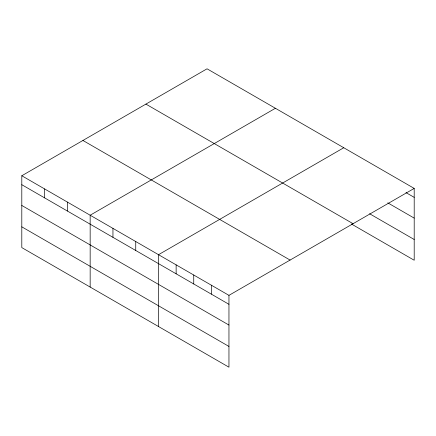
<?xml version="1.0" encoding="UTF-8"?>
<svg xmlns="http://www.w3.org/2000/svg" width="436" height="436" viewBox="0 0 436 436"><rect width="100%" height="100%" fill="white"/><g stroke="black" fill="none" stroke-linecap="round" stroke-linejoin="round"><path stroke-width="0.65" d="M228.955 325.06L228.955 295.357L21.8 175.757L21.8 247.594L228.955 367.194L228.955 325.06L21.8 205.46M351.4 223.984L414.2 260.243L414.2 188.406L207.046 68.806L21.8 175.757M275.405 108.275L90.159 215.221L90.159 287.062M343.764 147.744L158.524 254.689L158.524 326.531M228.955 295.357L414.2 188.406M405.981 192.614L414.2 197.355M387.789 202.86L414.2 218.109M369.592 213.738L414.2 239.489M145.913 104.1L353.067 223.701M82.933 140.463L290.087 260.063M21.8 184.706L228.955 304.306M21.8 226.84L228.955 346.44M211.351 285.188L211.351 294.137M193.742 275.023L193.742 283.972M176.133 264.859L176.133 273.808M135.738 241.533L135.738 250.482M112.951 228.377L112.951 237.331M67.373 202.07L67.373 211.019M44.586 188.913L44.586 197.862"/></g></svg>
